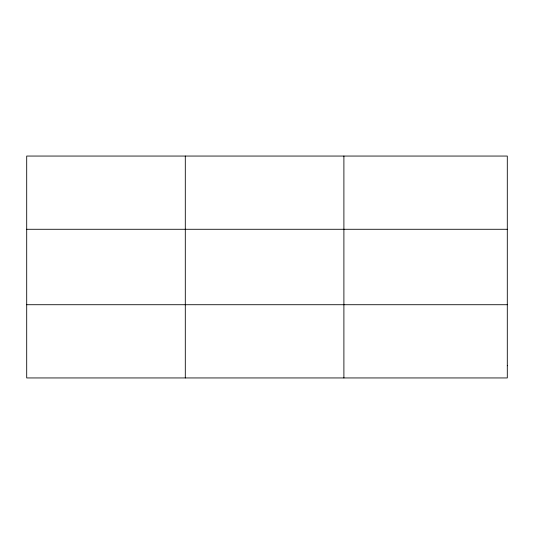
<?xml version="1.0" encoding="UTF-8"?>
<svg xmlns="http://www.w3.org/2000/svg" width="534" height="534" viewBox="0 0 534 534"><rect width="100%" height="100%" fill="white"/><g stroke="black" fill="none" stroke-linecap="round" stroke-linejoin="round"><path stroke-width="0.8" d="M26.7 229.28L507.3 229.28M26.7 304.72L507.3 304.72M343.896 156.055L343.896 377.945M185.298 156.055L185.298 377.945M507.3 365.743L507.3 377.945L26.7 377.945L26.7 156.055L507.3 156.055L507.3 365.743"/></g></svg>
